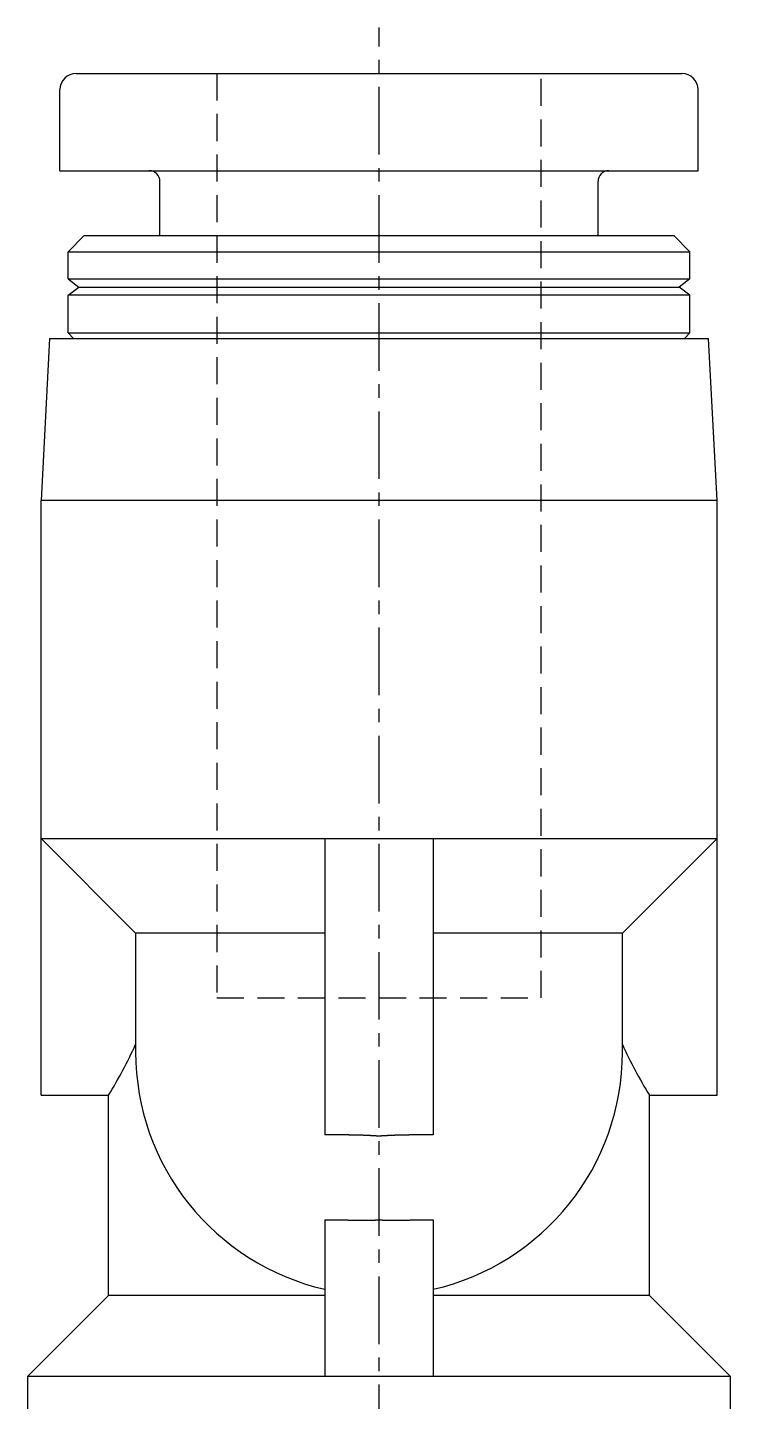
# Model space of a CAD drawing. Extents: x -4 to 101, y -20 to 69.
# Drawn here: x 87.17 to 100.17, y 19.02 to 44.43 of the extents above; entities that cross this region are included whole.
import ezdxf

# ---------------------------------------------------------------- set-up
doc = ezdxf.new("R2010")
doc.units = 0
doc.linetypes.add('CENTER', pattern=[2, 1.25, -0.25, 0.25, -0.25])
doc.linetypes.add('DASHED', pattern=[0.75, 0.5, -0.25])
doc.layers.get('0').update_dxf_attribs({"linetype": 'CONTINUOUS'})
doc.layers.add('CENTER', color=1, linetype='CENTER')

msp = doc.modelspace()

# ---------------------------------------------------------------- linework, layer by layer
at = {"color": 7, "linetype": 'CONTINUOUS'}
for p, q in [((88.069, 43.581), (99.269, 43.581)), ((87.769, 41.781), (87.769, 43.281)), ((99.569, 41.781), (99.569, 43.281)), ((87.769, 41.781), (99.569, 41.781)), ((89.619, 40.581), (89.619, 41.581)), ((97.719, 40.581), (97.719, 41.581)), ((87.919, 40.281), (88.219, 40.581)), ((88.219, 40.581), (99.119, 40.581)), ((99.419, 40.281), (99.119, 40.581)), ((87.919, 40.281), (99.419, 40.281)), ((87.919, 39.781), (87.919, 40.281)), ((99.419, 39.781), (99.419, 40.281)), ((87.919, 39.781), (99.419, 39.781)), ((87.919, 39.781), (88.119, 39.631)), ((99.419, 39.781), (99.219, 39.631)), ((87.919, 39.481), (88.119, 39.631)), ((99.419, 39.481), (87.919, 39.481)), ((87.919, 38.781), (87.919, 39.481)), ((88.119, 39.631), (99.219, 39.631)), ((99.419, 39.481), (99.219, 39.631)), ((99.419, 38.781), (99.419, 39.481)), ((87.576, 38.681), (87.419, 35.681)), ((87.576, 38.681), (99.762, 38.681)), ((87.919, 38.781), (99.419, 38.781)), ((88.019, 38.681), (87.919, 38.781)), ((99.319, 38.681), (99.419, 38.781)), ((99.919, 35.681), (99.762, 38.681)), ((87.419, 24.681), (87.419, 35.681)), ((99.919, 35.681), (87.419, 35.681)), ((99.919, 24.681), (99.919, 35.681)), ((87.419, 29.431), (89.169, 27.681)), ((87.419, 29.431), (99.919, 29.431)), ((92.669, 29.431), (92.669, 23.952)), ((94.669, 29.431), (94.669, 23.952)), ((98.169, 27.681), (99.919, 29.431)), ((89.169, 27.681), (89.169, 25.481)), ((92.669, 27.681), (89.169, 27.681)), ((98.169, 27.681), (94.669, 27.681)), ((98.169, 25.481), (98.169, 27.681)), ((87.419, 24.681), (88.669, 24.681)), ((88.669, 20.981), (88.669, 24.681)), ((98.669, 24.681), (99.919, 24.681)), ((98.669, 20.981), (98.669, 24.681)), ((92.669, 22.378), (92.669, 19.481)), ((94.669, 22.378), (94.669, 19.481)), ((88.669, 20.981), (87.169, 19.481)), ((92.669, 20.981), (88.669, 20.981)), ((98.669, 20.981), (94.669, 20.981)), ((100.169, 19.481), (98.669, 20.981)), ((100.169, 19.481), (87.169, 19.481)), ((87.169, 19.481), (87.169, 17.081)), ((100.169, 17.081), (100.169, 19.481))]:
    msp.add_line(p, q, dxfattribs=at)
at = {"color": 3, "linetype": 'DASHED'}
for p, q in [((90.669, 43.581), (90.669, 26.481)), ((96.669, 26.481), (96.669, 43.581)), ((90.669, 26.481), (96.669, 26.481))]:
    msp.add_line(p, q, dxfattribs=at)
at = {"color": 7}
for points in [[(93.669, 23.926, 0), (93.666, 23.926, 0), (93.664, 23.926, 0), (93.661, 23.926, 0), (93.658, 23.927, 0), (93.656, 23.927, 0), (93.653, 23.927, 0), (93.65, 23.927, 0), (93.648, 23.927, 0), (93.645, 23.927, 0), (93.643, 23.927, 0), (93.64, 23.927, 0), (93.638, 23.928, 0), (93.635, 23.928, 0), (93.632, 23.928, 0), (93.63, 23.928, 0), (93.627, 23.928, 0), (93.624, 23.928, 0), (93.622, 23.928, 0), (93.619, 23.929, 0), (93.617, 23.929, 0), (93.614, 23.929, 0), (93.611, 23.929, 0), (93.609, 23.929, 0), (93.606, 23.929, 0), (93.604, 23.93, 0), (93.601, 23.93, 0), (93.598, 23.93, 0), (93.596, 23.93, 0), (93.593, 23.93, 0), (93.591, 23.93, 0), (93.588, 23.93, 0), (93.585, 23.93, 0), (93.583, 23.931, 0), (93.58, 23.931, 0), (93.578, 23.931, 0), (93.575, 23.931, 0), (93.572, 23.931, 0), (93.57, 23.931, 0), (93.567, 23.932, 0), (93.564, 23.932, 0), (93.562, 23.932, 0), (93.559, 23.932, 0), (93.557, 23.932, 0), (93.554, 23.932, 0), (93.551, 23.932, 0), (93.549, 23.933, 0), (93.546, 23.933, 0), (93.544, 23.933, 0), (93.541, 23.933, 0), (93.538, 23.933, 0), (93.536, 23.933, 0), (93.533, 23.933, 0), (93.531, 23.934, 0), (93.528, 23.934, 0), (93.525, 23.934, 0), (93.523, 23.934, 0), (93.52, 23.934, 0), (93.517, 23.934, 0), (93.515, 23.934, 0), (93.512, 23.935, 0), (93.51, 23.935, 0), (93.507, 23.935, 0), (93.504, 23.935, 0), (93.502, 23.935, 0), (93.499, 23.935, 0), (93.497, 23.935, 0), (93.494, 23.936, 0), (93.491, 23.936, 0), (93.489, 23.936, 0), (93.486, 23.936, 0), (93.484, 23.936, 0), (93.481, 23.936, 0), (93.478, 23.936, 0), (93.476, 23.936, 0), (93.473, 23.937, 0), (93.471, 23.937, 0), (93.468, 23.937, 0), (93.465, 23.937, 0), (93.463, 23.937, 0), (93.46, 23.937, 0), (93.457, 23.937, 0), (93.455, 23.938, 0), (93.452, 23.938, 0), (93.45, 23.938, 0), (93.447, 23.938, 0), (93.444, 23.938, 0), (93.442, 23.938, 0), (93.439, 23.938, 0), (93.437, 23.938, 0), (93.434, 23.938, 0), (93.431, 23.939, 0), (93.429, 23.939, 0), (93.426, 23.939, 0), (93.424, 23.939, 0), (93.421, 23.939, 0), (93.418, 23.939, 0), (93.416, 23.939, 0), (93.413, 23.939, 0), (93.41, 23.939, 0), (93.408, 23.939, 0), (93.405, 23.939, 0), (93.403, 23.94, 0), (93.4, 23.94, 0), (93.397, 23.94, 0), (93.395, 23.94, 0), (93.392, 23.94, 0), (93.39, 23.94, 0), (93.387, 23.94, 0), (93.384, 23.94, 0), (93.382, 23.94, 0), (93.379, 23.94, 0), (93.377, 23.941, 0), (93.374, 23.941, 0), (93.371, 23.941, 0), (93.369, 23.941, 0), (93.366, 23.941, 0), (93.364, 23.941, 0), (93.361, 23.941, 0), (93.358, 23.941, 0), (93.356, 23.941, 0), (93.353, 23.941, 0), (93.35, 23.941, 0), (93.348, 23.941, 0), (93.345, 23.942, 0), (93.343, 23.942, 0), (93.34, 23.942, 0), (93.337, 23.942, 0), (93.335, 23.942, 0), (93.332, 23.942, 0), (93.33, 23.942, 0), (93.327, 23.942, 0), (93.324, 23.942, 0), (93.322, 23.942, 0), (93.319, 23.942, 0), (93.317, 23.942, 0), (93.314, 23.942, 0), (93.311, 23.942, 0), (93.309, 23.943, 0), (93.306, 23.943, 0), (93.303, 23.943, 0), (93.301, 23.943, 0), (93.298, 23.943, 0), (93.296, 23.943, 0), (93.293, 23.943, 0), (93.29, 23.943, 0), (93.288, 23.943, 0), (93.285, 23.943, 0), (93.283, 23.943, 0), (93.28, 23.943, 0), (93.277, 23.944, 0), (93.275, 23.944, 0), (93.272, 23.944, 0), (93.269, 23.944, 0), (93.267, 23.944, 0), (93.264, 23.944, 0), (93.262, 23.944, 0), (93.259, 23.944, 0), (93.256, 23.944, 0), (93.254, 23.944, 0), (93.251, 23.944, 0), (93.249, 23.944, 0), (93.246, 23.944, 0), (93.243, 23.944, 0), (93.241, 23.944, 0), (93.238, 23.944, 0), (93.236, 23.945, 0), (93.233, 23.945, 0), (93.23, 23.945, 0), (93.228, 23.945, 0), (93.225, 23.945, 0), (93.222, 23.945, 0), (93.22, 23.945, 0), (93.217, 23.945, 0), (93.215, 23.945, 0), (93.212, 23.945, 0), (93.209, 23.945, 0), (93.207, 23.945, 0), (93.204, 23.945, 0), (93.202, 23.945, 0), (93.199, 23.945, 0), (93.196, 23.945, 0), (93.194, 23.945, 0), (93.191, 23.945, 0), (93.189, 23.945, 0), (93.186, 23.945, 0), (93.183, 23.945, 0), (93.181, 23.945, 0), (93.178, 23.946, 0), (93.175, 23.946, 0), (93.173, 23.946, 0), (93.17, 23.946, 0), (93.168, 23.946, 0), (93.165, 23.946, 0), (93.162, 23.946, 0), (93.16, 23.946, 0), (93.157, 23.946, 0), (93.155, 23.946, 0), (93.152, 23.946, 0), (93.149, 23.946, 0), (93.147, 23.946, 0), (93.144, 23.946, 0), (93.141, 23.946, 0), (93.139, 23.946, 0), (93.136, 23.946, 0), (93.134, 23.946, 0), (93.131, 23.946, 0), (93.129, 23.946, 0), (93.126, 23.946, 0), (93.123, 23.946, 0), (93.121, 23.946, 0), (93.118, 23.946, 0), (93.115, 23.946, 0), (93.113, 23.946, 0), (93.11, 23.947, 0), (93.108, 23.947, 0), (93.105, 23.947, 0), (93.102, 23.947, 0), (93.1, 23.947, 0), (93.097, 23.947, 0), (93.094, 23.947, 0), (93.092, 23.947, 0), (93.089, 23.947, 0), (93.087, 23.947, 0), (93.084, 23.947, 0), (93.081, 23.947, 0), (93.079, 23.947, 0), (93.076, 23.947, 0), (93.074, 23.947, 0), (93.071, 23.947, 0), (93.068, 23.947, 0), (93.066, 23.947, 0), (93.063, 23.947, 0), (93.061, 23.947, 0), (93.058, 23.947, 0), (93.055, 23.947, 0), (93.053, 23.947, 0), (93.05, 23.947, 0), (93.047, 23.947, 0), (93.045, 23.947, 0), (93.042, 23.947, 0), (93.04, 23.947, 0), (93.037, 23.947, 0), (93.034, 23.947, 0), (93.032, 23.947, 0), (93.029, 23.947, 0), (93.027, 23.947, 0), (93.024, 23.947, 0), (93.021, 23.947, 0), (93.019, 23.947, 0), (93.016, 23.947, 0), (93.013, 23.947, 0), (93.011, 23.947, 0), (93.008, 23.947, 0), (93.006, 23.947, 0), (93.003, 23.947, 0), (93.001, 23.947, 0), (92.998, 23.947, 0), (92.995, 23.947, 0), (92.993, 23.947, 0), (92.99, 23.947, 0), (92.987, 23.947, 0), (92.985, 23.947, 0), (92.982, 23.947, 0), (92.98, 23.947, 0), (92.977, 23.947, 0), (92.974, 23.947, 0), (92.972, 23.947, 0), (92.969, 23.947, 0), (92.966, 23.947, 0), (92.964, 23.947, 0), (92.961, 23.947, 0), (92.959, 23.947, 0), (92.956, 23.947, 0), (92.953, 23.947, 0), (92.951, 23.947, 0), (92.948, 23.947, 0), (92.946, 23.947, 0), (92.943, 23.947, 0), (92.94, 23.947, 0), (92.938, 23.947, 0), (92.935, 23.947, 0), (92.933, 23.947, 0), (92.93, 23.947, 0), (92.927, 23.947, 0), (92.925, 23.947, 0), (92.922, 23.947, 0), (92.919, 23.947, 0), (92.917, 23.947, 0), (92.914, 23.947, 0), (92.912, 23.947, 0), (92.909, 23.947, 0), (92.906, 23.947, 0), (92.904, 23.947, 0), (92.901, 23.947, 0), (92.899, 23.947, 0), (92.896, 23.947, 0), (92.893, 23.948, 0), (92.891, 23.948, 0), (92.888, 23.948, 0), (92.885, 23.948, 0), (92.883, 23.948, 0), (92.88, 23.948, 0), (92.878, 23.948, 0), (92.875, 23.948, 0), (92.873, 23.948, 0), (92.87, 23.948, 0), (92.867, 23.948, 0), (92.865, 23.948, 0), (92.862, 23.948, 0), (92.859, 23.948, 0), (92.857, 23.948, 0), (92.854, 23.948, 0), (92.852, 23.948, 0), (92.849, 23.948, 0), (92.846, 23.948, 0), (92.844, 23.948, 0), (92.841, 23.948, 0), (92.838, 23.948, 0), (92.836, 23.948, 0), (92.833, 23.948, 0), (92.831, 23.948, 0), (92.828, 23.948, 0), (92.825, 23.948, 0), (92.823, 23.948, 0), (92.82, 23.948, 0), (92.818, 23.948, 0), (92.815, 23.948, 0), (92.812, 23.948, 0), (92.81, 23.948, 0), (92.807, 23.948, 0), (92.805, 23.948, 0), (92.802, 23.948, 0), (92.799, 23.948, 0), (92.797, 23.948, 0), (92.794, 23.948, 0), (92.791, 23.948, 0), (92.789, 23.948, 0), (92.786, 23.948, 0), (92.784, 23.948, 0), (92.781, 23.948, 0), (92.778, 23.948, 0), (92.776, 23.948, 0), (92.773, 23.948, 0), (92.771, 23.948, 0), (92.768, 23.948, 0), (92.765, 23.948, 0), (92.763, 23.948, 0), (92.76, 23.948, 0), (92.757, 23.949, 0), (92.755, 23.949, 0), (92.752, 23.949, 0), (92.75, 23.949, 0), (92.747, 23.949, 0), (92.745, 23.949, 0), (92.742, 23.949, 0), (92.739, 23.949, 0), (92.737, 23.949, 0), (92.734, 23.949, 0), (92.731, 23.949, 0), (92.729, 23.949, 0), (92.726, 23.949, 0), (92.724, 23.95, 0), (92.721, 23.95, 0), (92.718, 23.95, 0), (92.716, 23.95, 0), (92.713, 23.95, 0), (92.71, 23.95, 0), (92.708, 23.95, 0), (92.705, 23.95, 0), (92.703, 23.95, 0), (92.7, 23.95, 0), (92.698, 23.951, 0), (92.695, 23.951, 0), (92.692, 23.951, 0), (92.69, 23.951, 0), (92.687, 23.951, 0), (92.684, 23.951, 0), (92.682, 23.951, 0), (92.679, 23.951, 0), (92.677, 23.951, 0), (92.674, 23.951, 0), (92.671, 23.952, 0), (92.669, 23.952, 0)], [(94.669, 23.952, 0), (94.666, 23.952, 0), (94.664, 23.951, 0), (94.661, 23.951, 0), (94.658, 23.951, 0), (94.656, 23.951, 0), (94.653, 23.951, 0), (94.65, 23.951, 0), (94.648, 23.951, 0), (94.645, 23.951, 0), (94.643, 23.951, 0), (94.64, 23.951, 0), (94.638, 23.95, 0), (94.635, 23.95, 0), (94.632, 23.95, 0), (94.63, 23.95, 0), (94.627, 23.95, 0), (94.624, 23.95, 0), (94.622, 23.95, 0), (94.619, 23.95, 0), (94.617, 23.95, 0), (94.614, 23.95, 0), (94.611, 23.949, 0), (94.609, 23.949, 0), (94.606, 23.949, 0), (94.603, 23.949, 0), (94.601, 23.949, 0), (94.598, 23.949, 0), (94.596, 23.949, 0), (94.593, 23.949, 0), (94.591, 23.949, 0), (94.588, 23.949, 0), (94.585, 23.949, 0), (94.583, 23.949, 0), (94.58, 23.949, 0), (94.577, 23.948, 0), (94.575, 23.948, 0), (94.572, 23.948, 0), (94.57, 23.948, 0), (94.567, 23.948, 0), (94.564, 23.948, 0), (94.562, 23.948, 0), (94.559, 23.948, 0), (94.556, 23.948, 0), (94.554, 23.948, 0), (94.551, 23.948, 0), (94.549, 23.948, 0), (94.546, 23.948, 0), (94.543, 23.948, 0), (94.541, 23.948, 0), (94.538, 23.948, 0), (94.536, 23.948, 0), (94.533, 23.948, 0), (94.53, 23.948, 0), (94.528, 23.948, 0), (94.525, 23.948, 0), (94.522, 23.948, 0), (94.52, 23.948, 0), (94.517, 23.948, 0), (94.515, 23.948, 0), (94.512, 23.948, 0), (94.51, 23.948, 0), (94.507, 23.948, 0), (94.504, 23.948, 0), (94.502, 23.948, 0), (94.499, 23.948, 0), (94.496, 23.948, 0), (94.494, 23.948, 0), (94.491, 23.948, 0), (94.489, 23.948, 0), (94.486, 23.948, 0), (94.483, 23.948, 0), (94.481, 23.948, 0), (94.478, 23.948, 0), (94.475, 23.948, 0), (94.473, 23.948, 0), (94.47, 23.948, 0), (94.468, 23.948, 0), (94.465, 23.948, 0), (94.463, 23.948, 0), (94.46, 23.948, 0), (94.457, 23.948, 0), (94.455, 23.948, 0), (94.452, 23.948, 0), (94.449, 23.948, 0), (94.447, 23.948, 0), (94.444, 23.948, 0), (94.442, 23.947, 0), (94.439, 23.947, 0), (94.436, 23.947, 0), (94.434, 23.947, 0), (94.431, 23.947, 0), (94.428, 23.947, 0), (94.426, 23.947, 0), (94.423, 23.947, 0), (94.421, 23.947, 0), (94.418, 23.947, 0), (94.415, 23.947, 0), (94.413, 23.947, 0), (94.41, 23.947, 0), (94.408, 23.947, 0), (94.405, 23.947, 0), (94.402, 23.947, 0), (94.4, 23.947, 0), (94.397, 23.947, 0), (94.394, 23.947, 0), (94.392, 23.947, 0), (94.389, 23.947, 0), (94.387, 23.947, 0), (94.384, 23.947, 0), (94.382, 23.947, 0), (94.379, 23.947, 0), (94.376, 23.947, 0), (94.374, 23.947, 0), (94.371, 23.947, 0), (94.368, 23.947, 0), (94.366, 23.947, 0), (94.363, 23.947, 0), (94.361, 23.947, 0), (94.358, 23.947, 0), (94.355, 23.947, 0), (94.353, 23.947, 0), (94.35, 23.947, 0), (94.347, 23.947, 0), (94.345, 23.947, 0), (94.342, 23.947, 0), (94.34, 23.947, 0), (94.337, 23.947, 0), (94.335, 23.947, 0), (94.332, 23.947, 0), (94.329, 23.947, 0), (94.327, 23.947, 0), (94.324, 23.947, 0), (94.321, 23.947, 0), (94.319, 23.947, 0), (94.316, 23.947, 0), (94.314, 23.947, 0), (94.311, 23.947, 0), (94.308, 23.947, 0), (94.306, 23.947, 0), (94.303, 23.947, 0), (94.3, 23.947, 0), (94.298, 23.947, 0), (94.295, 23.947, 0), (94.293, 23.947, 0), (94.29, 23.947, 0), (94.287, 23.947, 0), (94.285, 23.947, 0), (94.282, 23.947, 0), (94.28, 23.947, 0), (94.277, 23.947, 0), (94.274, 23.947, 0), (94.272, 23.947, 0), (94.269, 23.947, 0), (94.266, 23.947, 0), (94.264, 23.947, 0), (94.261, 23.947, 0), (94.259, 23.947, 0), (94.256, 23.947, 0), (94.254, 23.947, 0), (94.251, 23.947, 0), (94.248, 23.947, 0), (94.246, 23.947, 0), (94.243, 23.947, 0), (94.24, 23.947, 0), (94.238, 23.947, 0), (94.235, 23.947, 0), (94.233, 23.947, 0), (94.23, 23.947, 0), (94.227, 23.947, 0), (94.225, 23.946, 0), (94.222, 23.946, 0), (94.219, 23.946, 0), (94.217, 23.946, 0), (94.214, 23.946, 0), (94.212, 23.946, 0), (94.209, 23.946, 0), (94.207, 23.946, 0), (94.204, 23.946, 0), (94.201, 23.946, 0), (94.199, 23.946, 0), (94.196, 23.946, 0), (94.193, 23.946, 0), (94.191, 23.946, 0), (94.188, 23.946, 0), (94.186, 23.946, 0), (94.183, 23.946, 0), (94.18, 23.946, 0), (94.178, 23.946, 0), (94.175, 23.946, 0), (94.172, 23.946, 0), (94.17, 23.946, 0), (94.167, 23.946, 0), (94.165, 23.946, 0), (94.162, 23.946, 0), (94.159, 23.946, 0), (94.157, 23.945, 0), (94.154, 23.945, 0), (94.152, 23.945, 0), (94.149, 23.945, 0), (94.146, 23.945, 0), (94.144, 23.945, 0), (94.141, 23.945, 0), (94.139, 23.945, 0), (94.136, 23.945, 0), (94.133, 23.945, 0), (94.131, 23.945, 0), (94.128, 23.945, 0), (94.126, 23.945, 0), (94.123, 23.945, 0), (94.12, 23.945, 0), (94.118, 23.945, 0), (94.115, 23.945, 0), (94.112, 23.945, 0), (94.11, 23.945, 0), (94.107, 23.945, 0), (94.105, 23.945, 0), (94.102, 23.945, 0), (94.099, 23.944, 0), (94.097, 23.944, 0), (94.094, 23.944, 0), (94.091, 23.944, 0), (94.089, 23.944, 0), (94.086, 23.944, 0), (94.084, 23.944, 0), (94.081, 23.944, 0), (94.079, 23.944, 0), (94.076, 23.944, 0), (94.073, 23.944, 0), (94.071, 23.944, 0), (94.068, 23.944, 0), (94.065, 23.944, 0), (94.063, 23.944, 0), (94.06, 23.944, 0), (94.058, 23.943, 0), (94.055, 23.943, 0), (94.052, 23.943, 0), (94.05, 23.943, 0), (94.047, 23.943, 0), (94.044, 23.943, 0), (94.042, 23.943, 0), (94.039, 23.943, 0), (94.037, 23.943, 0), (94.034, 23.943, 0), (94.031, 23.943, 0), (94.029, 23.943, 0), (94.026, 23.942, 0), (94.024, 23.942, 0), (94.021, 23.942, 0), (94.018, 23.942, 0), (94.016, 23.942, 0), (94.013, 23.942, 0), (94.011, 23.942, 0), (94.008, 23.942, 0), (94.005, 23.942, 0), (94.003, 23.942, 0), (94, 23.942, 0), (93.998, 23.942, 0), (93.995, 23.942, 0), (93.992, 23.942, 0), (93.99, 23.941, 0), (93.987, 23.941, 0), (93.984, 23.941, 0), (93.982, 23.941, 0), (93.979, 23.941, 0), (93.977, 23.941, 0), (93.974, 23.941, 0), (93.971, 23.941, 0), (93.969, 23.941, 0), (93.966, 23.941, 0), (93.964, 23.941, 0), (93.961, 23.941, 0), (93.958, 23.94, 0), (93.956, 23.94, 0), (93.953, 23.94, 0), (93.951, 23.94, 0), (93.948, 23.94, 0), (93.945, 23.94, 0), (93.943, 23.94, 0), (93.94, 23.94, 0), (93.938, 23.94, 0), (93.935, 23.94, 0), (93.932, 23.939, 0), (93.93, 23.939, 0), (93.927, 23.939, 0), (93.924, 23.939, 0), (93.922, 23.939, 0), (93.919, 23.939, 0), (93.917, 23.939, 0), (93.914, 23.939, 0), (93.911, 23.939, 0), (93.909, 23.939, 0), (93.906, 23.939, 0), (93.903, 23.938, 0), (93.901, 23.938, 0), (93.898, 23.938, 0), (93.896, 23.938, 0), (93.893, 23.938, 0), (93.891, 23.938, 0), (93.888, 23.938, 0), (93.885, 23.938, 0), (93.883, 23.938, 0), (93.88, 23.937, 0), (93.877, 23.937, 0), (93.875, 23.937, 0), (93.872, 23.937, 0), (93.87, 23.937, 0), (93.867, 23.937, 0), (93.864, 23.937, 0), (93.862, 23.936, 0), (93.859, 23.936, 0), (93.857, 23.936, 0), (93.854, 23.936, 0), (93.851, 23.936, 0), (93.849, 23.936, 0), (93.846, 23.936, 0), (93.844, 23.936, 0), (93.841, 23.935, 0), (93.838, 23.935, 0), (93.836, 23.935, 0), (93.833, 23.935, 0), (93.831, 23.935, 0), (93.828, 23.935, 0), (93.825, 23.935, 0), (93.823, 23.934, 0), (93.82, 23.934, 0), (93.817, 23.934, 0), (93.815, 23.934, 0), (93.812, 23.934, 0), (93.81, 23.934, 0), (93.807, 23.934, 0), (93.804, 23.933, 0), (93.802, 23.933, 0), (93.799, 23.933, 0), (93.797, 23.933, 0), (93.794, 23.933, 0), (93.791, 23.933, 0), (93.789, 23.933, 0), (93.786, 23.932, 0), (93.784, 23.932, 0), (93.781, 23.932, 0), (93.778, 23.932, 0), (93.776, 23.932, 0), (93.773, 23.932, 0), (93.77, 23.932, 0), (93.768, 23.931, 0), (93.765, 23.931, 0), (93.763, 23.931, 0), (93.76, 23.931, 0), (93.757, 23.931, 0), (93.755, 23.931, 0), (93.752, 23.93, 0), (93.75, 23.93, 0), (93.747, 23.93, 0), (93.744, 23.93, 0), (93.742, 23.93, 0), (93.739, 23.93, 0), (93.737, 23.93, 0), (93.734, 23.93, 0), (93.731, 23.929, 0), (93.729, 23.929, 0), (93.726, 23.929, 0), (93.724, 23.929, 0), (93.721, 23.929, 0), (93.718, 23.929, 0), (93.716, 23.928, 0), (93.713, 23.928, 0), (93.71, 23.928, 0), (93.708, 23.928, 0), (93.705, 23.928, 0), (93.703, 23.928, 0), (93.7, 23.928, 0), (93.698, 23.927, 0), (93.695, 23.927, 0), (93.692, 23.927, 0), (93.69, 23.927, 0), (93.687, 23.927, 0), (93.684, 23.927, 0), (93.682, 23.927, 0), (93.679, 23.927, 0), (93.677, 23.926, 0), (93.674, 23.926, 0), (93.671, 23.926, 0), (93.669, 23.926, 0)], [(92.669, 22.378, 0), (92.671, 22.378, 0), (92.674, 22.378, 0), (92.676, 22.378, 0), (92.678, 22.378, 0), (92.681, 22.378, 0), (92.683, 22.378, 0), (92.686, 22.378, 0), (92.688, 22.378, 0), (92.691, 22.378, 0), (92.693, 22.378, 0), (92.695, 22.378, 0), (92.698, 22.378, 0), (92.7, 22.378, 0), (92.703, 22.378, 0), (92.705, 22.378, 0), (92.707, 22.378, 0), (92.71, 22.378, 0), (92.712, 22.378, 0), (92.715, 22.378, 0), (92.717, 22.378, 0), (92.719, 22.378, 0), (92.722, 22.378, 0), (92.724, 22.378, 0), (92.727, 22.378, 0), (92.729, 22.378, 0), (92.731, 22.378, 0), (92.734, 22.378, 0), (92.736, 22.378, 0), (92.739, 22.378, 0), (92.741, 22.378, 0), (92.743, 22.377, 0), (92.746, 22.377, 0), (92.748, 22.377, 0), (92.751, 22.377, 0), (92.753, 22.377, 0), (92.755, 22.377, 0), (92.758, 22.377, 0), (92.76, 22.377, 0), (92.763, 22.377, 0), (92.765, 22.377, 0), (92.768, 22.377, 0), (92.77, 22.377, 0), (92.772, 22.377, 0), (92.775, 22.377, 0), (92.777, 22.377, 0), (92.78, 22.377, 0), (92.782, 22.377, 0), (92.784, 22.377, 0), (92.787, 22.377, 0), (92.789, 22.377, 0), (92.792, 22.377, 0), (92.794, 22.377, 0), (92.796, 22.377, 0), (92.799, 22.377, 0), (92.801, 22.377, 0), (92.804, 22.377, 0), (92.806, 22.377, 0), (92.809, 22.377, 0), (92.811, 22.377, 0), (92.813, 22.377, 0), (92.816, 22.377, 0), (92.818, 22.377, 0), (92.821, 22.377, 0), (92.823, 22.377, 0), (92.825, 22.377, 0), (92.828, 22.377, 0), (92.83, 22.377, 0), (92.833, 22.377, 0), (92.835, 22.377, 0), (92.838, 22.377, 0), (92.84, 22.377, 0), (92.842, 22.377, 0), (92.845, 22.377, 0), (92.847, 22.377, 0), (92.85, 22.377, 0), (92.852, 22.377, 0), (92.854, 22.377, 0), (92.857, 22.377, 0), (92.859, 22.377, 0), (92.862, 22.377, 0), (92.864, 22.377, 0), (92.866, 22.377, 0), (92.869, 22.377, 0), (92.871, 22.377, 0), (92.874, 22.377, 0), (92.876, 22.377, 0), (92.878, 22.377, 0), (92.881, 22.377, 0), (92.883, 22.377, 0), (92.886, 22.377, 0), (92.888, 22.377, 0), (92.891, 22.377, 0), (92.893, 22.377, 0), (92.895, 22.377, 0), (92.898, 22.377, 0), (92.9, 22.377, 0), (92.903, 22.377, 0), (92.905, 22.377, 0), (92.907, 22.377, 0), (92.91, 22.377, 0), (92.912, 22.377, 0), (92.915, 22.377, 0), (92.917, 22.376, 0), (92.919, 22.376, 0), (92.922, 22.376, 0), (92.924, 22.376, 0), (92.927, 22.376, 0), (92.929, 22.376, 0), (92.931, 22.376, 0), (92.934, 22.376, 0), (92.936, 22.376, 0), (92.939, 22.376, 0), (92.941, 22.376, 0), (92.944, 22.376, 0), (92.946, 22.376, 0), (92.948, 22.376, 0), (92.951, 22.376, 0), (92.953, 22.376, 0), (92.956, 22.376, 0), (92.958, 22.376, 0), (92.96, 22.376, 0), (92.963, 22.376, 0), (92.965, 22.376, 0), (92.968, 22.376, 0), (92.97, 22.376, 0), (92.972, 22.376, 0), (92.975, 22.376, 0), (92.977, 22.376, 0), (92.98, 22.376, 0), (92.982, 22.376, 0), (92.984, 22.376, 0), (92.987, 22.376, 0), (92.989, 22.376, 0), (92.992, 22.376, 0), (92.994, 22.376, 0), (92.996, 22.376, 0), (92.999, 22.376, 0), (93.001, 22.376, 0), (93.004, 22.376, 0), (93.006, 22.375, 0), (93.009, 22.375, 0), (93.011, 22.375, 0), (93.013, 22.375, 0), (93.016, 22.375, 0), (93.018, 22.375, 0), (93.021, 22.375, 0), (93.023, 22.375, 0), (93.025, 22.375, 0), (93.028, 22.375, 0), (93.03, 22.375, 0), (93.033, 22.375, 0), (93.035, 22.375, 0), (93.037, 22.375, 0), (93.04, 22.375, 0), (93.042, 22.375, 0), (93.045, 22.375, 0), (93.047, 22.375, 0), (93.049, 22.375, 0), (93.052, 22.375, 0), (93.054, 22.375, 0), (93.057, 22.375, 0), (93.059, 22.375, 0), (93.062, 22.375, 0), (93.064, 22.375, 0), (93.066, 22.375, 0), (93.069, 22.375, 0), (93.071, 22.375, 0), (93.074, 22.375, 0), (93.076, 22.375, 0), (93.079, 22.375, 0), (93.081, 22.375, 0), (93.083, 22.375, 0), (93.086, 22.375, 0), (93.088, 22.375, 0), (93.091, 22.375, 0), (93.093, 22.375, 0), (93.095, 22.374, 0), (93.098, 22.374, 0), (93.1, 22.374, 0), (93.103, 22.374, 0), (93.105, 22.374, 0), (93.107, 22.374, 0), (93.11, 22.374, 0), (93.112, 22.374, 0), (93.115, 22.374, 0), (93.117, 22.374, 0), (93.119, 22.374, 0), (93.122, 22.374, 0), (93.124, 22.374, 0), (93.127, 22.374, 0), (93.129, 22.374, 0), (93.132, 22.374, 0), (93.134, 22.374, 0), (93.136, 22.374, 0), (93.139, 22.374, 0), (93.141, 22.374, 0), (93.144, 22.374, 0), (93.146, 22.374, 0), (93.148, 22.374, 0), (93.151, 22.374, 0), (93.153, 22.374, 0), (93.156, 22.374, 0), (93.158, 22.374, 0), (93.16, 22.373, 0), (93.163, 22.373, 0), (93.165, 22.373, 0), (93.168, 22.373, 0), (93.17, 22.373, 0), (93.172, 22.373, 0), (93.175, 22.373, 0), (93.177, 22.373, 0), (93.18, 22.373, 0), (93.182, 22.373, 0), (93.184, 22.373, 0), (93.187, 22.373, 0), (93.189, 22.373, 0), (93.192, 22.373, 0), (93.194, 22.373, 0), (93.197, 22.373, 0), (93.199, 22.373, 0), (93.201, 22.373, 0), (93.204, 22.373, 0), (93.206, 22.373, 0), (93.209, 22.373, 0), (93.211, 22.373, 0), (93.213, 22.373, 0), (93.216, 22.373, 0), (93.218, 22.373, 0), (93.221, 22.373, 0), (93.223, 22.373, 0), (93.225, 22.373, 0), (93.228, 22.373, 0), (93.23, 22.372, 0), (93.233, 22.372, 0), (93.235, 22.372, 0), (93.237, 22.372, 0), (93.24, 22.372, 0), (93.242, 22.372, 0), (93.245, 22.372, 0), (93.247, 22.372, 0), (93.25, 22.372, 0), (93.252, 22.372, 0), (93.254, 22.372, 0), (93.257, 22.372, 0), (93.259, 22.372, 0), (93.262, 22.372, 0), (93.264, 22.372, 0), (93.266, 22.372, 0), (93.269, 22.372, 0), (93.271, 22.372, 0), (93.274, 22.372, 0), (93.276, 22.372, 0), (93.278, 22.372, 0), (93.281, 22.372, 0), (93.283, 22.372, 0), (93.286, 22.372, 0), (93.288, 22.372, 0), (93.29, 22.372, 0), (93.293, 22.372, 0), (93.295, 22.372, 0), (93.298, 22.372, 0), (93.3, 22.372, 0), (93.303, 22.372, 0), (93.305, 22.372, 0), (93.307, 22.372, 0), (93.31, 22.372, 0), (93.312, 22.372, 0), (93.315, 22.372, 0), (93.317, 22.372, 0), (93.319, 22.371, 0), (93.322, 22.371, 0), (93.324, 22.371, 0), (93.327, 22.371, 0), (93.329, 22.371, 0), (93.332, 22.371, 0), (93.334, 22.371, 0), (93.336, 22.371, 0), (93.339, 22.371, 0), (93.341, 22.371, 0), (93.344, 22.371, 0), (93.346, 22.371, 0), (93.348, 22.371, 0), (93.351, 22.371, 0), (93.353, 22.371, 0), (93.356, 22.371, 0), (93.358, 22.371, 0), (93.36, 22.371, 0), (93.363, 22.371, 0), (93.365, 22.371, 0), (93.368, 22.371, 0), (93.37, 22.371, 0), (93.373, 22.371, 0), (93.375, 22.371, 0), (93.377, 22.371, 0), (93.38, 22.371, 0), (93.382, 22.371, 0), (93.385, 22.371, 0), (93.387, 22.371, 0), (93.389, 22.371, 0), (93.392, 22.371, 0), (93.394, 22.371, 0), (93.397, 22.371, 0), (93.399, 22.371, 0), (93.401, 22.371, 0), (93.404, 22.371, 0), (93.406, 22.371, 0), (93.409, 22.371, 0), (93.411, 22.371, 0), (93.413, 22.371, 0), (93.416, 22.371, 0), (93.418, 22.371, 0), (93.421, 22.371, 0), (93.423, 22.371, 0), (93.425, 22.371, 0), (93.428, 22.371, 0), (93.43, 22.371, 0), (93.433, 22.371, 0), (93.435, 22.371, 0), (93.438, 22.371, 0), (93.44, 22.371, 0), (93.442, 22.371, 0), (93.445, 22.371, 0), (93.447, 22.371, 0), (93.45, 22.371, 0), (93.452, 22.371, 0), (93.454, 22.371, 0), (93.457, 22.371, 0), (93.459, 22.371, 0), (93.462, 22.371, 0), (93.464, 22.371, 0), (93.466, 22.371, 0), (93.469, 22.371, 0), (93.471, 22.371, 0), (93.474, 22.371, 0), (93.476, 22.371, 0), (93.478, 22.371, 0), (93.481, 22.371, 0), (93.483, 22.371, 0), (93.486, 22.371, 0), (93.488, 22.371, 0), (93.491, 22.371, 0), (93.493, 22.371, 0), (93.495, 22.371, 0), (93.498, 22.371, 0), (93.5, 22.371, 0), (93.503, 22.371, 0), (93.505, 22.371, 0), (93.507, 22.371, 0), (93.51, 22.371, 0), (93.512, 22.372, 0), (93.515, 22.372, 0), (93.517, 22.372, 0), (93.519, 22.372, 0), (93.522, 22.372, 0), (93.524, 22.372, 0), (93.527, 22.372, 0), (93.529, 22.372, 0), (93.531, 22.372, 0), (93.534, 22.372, 0), (93.536, 22.372, 0), (93.539, 22.372, 0), (93.541, 22.372, 0), (93.544, 22.372, 0), (93.546, 22.372, 0), (93.548, 22.372, 0), (93.551, 22.372, 0), (93.553, 22.372, 0), (93.556, 22.373, 0), (93.558, 22.373, 0), (93.56, 22.373, 0), (93.563, 22.373, 0), (93.565, 22.373, 0), (93.568, 22.373, 0), (93.57, 22.373, 0), (93.573, 22.373, 0), (93.575, 22.373, 0), (93.577, 22.373, 0), (93.58, 22.373, 0), (93.582, 22.373, 0), (93.585, 22.374, 0), (93.587, 22.374, 0), (93.589, 22.374, 0), (93.592, 22.374, 0), (93.594, 22.374, 0), (93.597, 22.374, 0), (93.599, 22.374, 0), (93.601, 22.374, 0), (93.604, 22.374, 0), (93.606, 22.375, 0), (93.609, 22.375, 0), (93.611, 22.375, 0), (93.613, 22.375, 0), (93.616, 22.375, 0), (93.618, 22.375, 0), (93.621, 22.375, 0), (93.623, 22.375, 0), (93.625, 22.375, 0), (93.628, 22.375, 0), (93.63, 22.376, 0), (93.633, 22.376, 0), (93.635, 22.376, 0), (93.638, 22.376, 0), (93.64, 22.376, 0), (93.642, 22.376, 0), (93.645, 22.376, 0), (93.647, 22.376, 0), (93.65, 22.377, 0), (93.652, 22.377, 0), (93.654, 22.377, 0), (93.657, 22.377, 0), (93.659, 22.377, 0), (93.662, 22.377, 0), (93.664, 22.377, 0), (93.666, 22.377, 0), (93.669, 22.378, 0)], [(93.669, 22.378, 0), (93.671, 22.377, 0), (93.674, 22.377, 0), (93.676, 22.377, 0), (93.678, 22.377, 0), (93.681, 22.377, 0), (93.683, 22.377, 0), (93.686, 22.377, 0), (93.688, 22.377, 0), (93.69, 22.376, 0), (93.693, 22.376, 0), (93.695, 22.376, 0), (93.698, 22.376, 0), (93.7, 22.376, 0), (93.703, 22.376, 0), (93.705, 22.376, 0), (93.707, 22.376, 0), (93.71, 22.375, 0), (93.712, 22.375, 0), (93.715, 22.375, 0), (93.717, 22.375, 0), (93.719, 22.375, 0), (93.722, 22.375, 0), (93.724, 22.375, 0), (93.727, 22.375, 0), (93.729, 22.375, 0), (93.731, 22.375, 0), (93.734, 22.374, 0), (93.736, 22.374, 0), (93.739, 22.374, 0), (93.741, 22.374, 0), (93.743, 22.374, 0), (93.746, 22.374, 0), (93.748, 22.374, 0), (93.751, 22.374, 0), (93.753, 22.374, 0), (93.755, 22.373, 0), (93.758, 22.373, 0), (93.76, 22.373, 0), (93.763, 22.373, 0), (93.765, 22.373, 0), (93.767, 22.373, 0), (93.77, 22.373, 0), (93.772, 22.373, 0), (93.775, 22.373, 0), (93.777, 22.373, 0), (93.779, 22.373, 0), (93.782, 22.373, 0), (93.784, 22.372, 0), (93.787, 22.372, 0), (93.789, 22.372, 0), (93.792, 22.372, 0), (93.794, 22.372, 0), (93.796, 22.372, 0), (93.799, 22.372, 0), (93.801, 22.372, 0), (93.804, 22.372, 0), (93.806, 22.372, 0), (93.808, 22.372, 0), (93.811, 22.372, 0), (93.813, 22.372, 0), (93.816, 22.372, 0), (93.818, 22.372, 0), (93.82, 22.372, 0), (93.823, 22.372, 0), (93.825, 22.372, 0), (93.828, 22.371, 0), (93.83, 22.371, 0), (93.832, 22.371, 0), (93.835, 22.371, 0), (93.837, 22.371, 0), (93.84, 22.371, 0), (93.842, 22.371, 0), (93.845, 22.371, 0), (93.847, 22.371, 0), (93.849, 22.371, 0), (93.852, 22.371, 0), (93.854, 22.371, 0), (93.857, 22.371, 0), (93.859, 22.371, 0), (93.861, 22.371, 0), (93.864, 22.371, 0), (93.866, 22.371, 0), (93.869, 22.371, 0), (93.871, 22.371, 0), (93.874, 22.371, 0), (93.876, 22.371, 0), (93.878, 22.371, 0), (93.881, 22.371, 0), (93.883, 22.371, 0), (93.885, 22.371, 0), (93.888, 22.371, 0), (93.89, 22.371, 0), (93.893, 22.371, 0), (93.895, 22.371, 0), (93.898, 22.371, 0), (93.9, 22.371, 0), (93.902, 22.371, 0), (93.905, 22.371, 0), (93.907, 22.371, 0), (93.91, 22.371, 0), (93.912, 22.371, 0), (93.915, 22.371, 0), (93.917, 22.371, 0), (93.919, 22.371, 0), (93.922, 22.371, 0), (93.924, 22.371, 0), (93.927, 22.371, 0), (93.929, 22.371, 0), (93.931, 22.371, 0), (93.934, 22.371, 0), (93.936, 22.371, 0), (93.939, 22.371, 0), (93.941, 22.371, 0), (93.943, 22.371, 0), (93.946, 22.371, 0), (93.948, 22.371, 0), (93.951, 22.371, 0), (93.953, 22.371, 0), (93.955, 22.371, 0), (93.958, 22.371, 0), (93.96, 22.371, 0), (93.963, 22.371, 0), (93.965, 22.371, 0), (93.968, 22.371, 0), (93.97, 22.371, 0), (93.972, 22.371, 0), (93.975, 22.371, 0), (93.977, 22.371, 0), (93.98, 22.371, 0), (93.982, 22.371, 0), (93.984, 22.371, 0), (93.987, 22.371, 0), (93.989, 22.371, 0), (93.992, 22.371, 0), (93.994, 22.371, 0), (93.996, 22.371, 0), (93.999, 22.371, 0), (94.001, 22.371, 0), (94.004, 22.371, 0), (94.006, 22.371, 0), (94.008, 22.371, 0), (94.011, 22.371, 0), (94.013, 22.371, 0), (94.016, 22.371, 0), (94.018, 22.371, 0), (94.02, 22.372, 0), (94.023, 22.372, 0), (94.025, 22.372, 0), (94.028, 22.372, 0), (94.03, 22.372, 0), (94.033, 22.372, 0), (94.035, 22.372, 0), (94.037, 22.372, 0), (94.04, 22.372, 0), (94.042, 22.372, 0), (94.045, 22.372, 0), (94.047, 22.372, 0), (94.049, 22.372, 0), (94.052, 22.372, 0), (94.054, 22.372, 0), (94.057, 22.372, 0), (94.059, 22.372, 0), (94.061, 22.372, 0), (94.064, 22.372, 0), (94.066, 22.372, 0), (94.069, 22.372, 0), (94.071, 22.372, 0), (94.073, 22.372, 0), (94.076, 22.372, 0), (94.078, 22.372, 0), (94.081, 22.372, 0), (94.083, 22.372, 0), (94.086, 22.372, 0), (94.088, 22.372, 0), (94.09, 22.372, 0), (94.093, 22.372, 0), (94.095, 22.372, 0), (94.098, 22.372, 0), (94.1, 22.372, 0), (94.102, 22.372, 0), (94.105, 22.372, 0), (94.107, 22.372, 0), (94.11, 22.373, 0), (94.112, 22.373, 0), (94.115, 22.373, 0), (94.117, 22.373, 0), (94.119, 22.373, 0), (94.122, 22.373, 0), (94.124, 22.373, 0), (94.126, 22.373, 0), (94.129, 22.373, 0), (94.131, 22.373, 0), (94.134, 22.373, 0), (94.136, 22.373, 0), (94.139, 22.373, 0), (94.141, 22.373, 0), (94.143, 22.373, 0), (94.146, 22.373, 0), (94.148, 22.373, 0), (94.151, 22.373, 0), (94.153, 22.373, 0), (94.156, 22.373, 0), (94.158, 22.373, 0), (94.16, 22.373, 0), (94.163, 22.373, 0), (94.165, 22.373, 0), (94.168, 22.373, 0), (94.17, 22.373, 0), (94.172, 22.373, 0), (94.175, 22.373, 0), (94.177, 22.373, 0), (94.18, 22.374, 0), (94.182, 22.374, 0), (94.184, 22.374, 0), (94.187, 22.374, 0), (94.189, 22.374, 0), (94.192, 22.374, 0), (94.194, 22.374, 0), (94.196, 22.374, 0), (94.199, 22.374, 0), (94.201, 22.374, 0), (94.204, 22.374, 0), (94.206, 22.374, 0), (94.209, 22.374, 0), (94.211, 22.374, 0), (94.213, 22.374, 0), (94.216, 22.374, 0), (94.218, 22.374, 0), (94.221, 22.374, 0), (94.223, 22.374, 0), (94.225, 22.374, 0), (94.228, 22.374, 0), (94.23, 22.374, 0), (94.233, 22.374, 0), (94.235, 22.374, 0), (94.237, 22.374, 0), (94.24, 22.374, 0), (94.242, 22.374, 0), (94.245, 22.375, 0), (94.247, 22.375, 0), (94.249, 22.375, 0), (94.252, 22.375, 0), (94.254, 22.375, 0), (94.257, 22.375, 0), (94.259, 22.375, 0), (94.261, 22.375, 0), (94.264, 22.375, 0), (94.266, 22.375, 0), (94.269, 22.375, 0), (94.271, 22.375, 0), (94.273, 22.375, 0), (94.276, 22.375, 0), (94.278, 22.375, 0), (94.281, 22.375, 0), (94.283, 22.375, 0), (94.286, 22.375, 0), (94.288, 22.375, 0), (94.29, 22.375, 0), (94.293, 22.375, 0), (94.295, 22.375, 0), (94.298, 22.375, 0), (94.3, 22.375, 0), (94.302, 22.375, 0), (94.305, 22.375, 0), (94.307, 22.375, 0), (94.31, 22.375, 0), (94.312, 22.375, 0), (94.314, 22.375, 0), (94.317, 22.375, 0), (94.319, 22.375, 0), (94.322, 22.375, 0), (94.324, 22.375, 0), (94.327, 22.375, 0), (94.329, 22.375, 0), (94.331, 22.375, 0), (94.334, 22.376, 0), (94.336, 22.376, 0), (94.339, 22.376, 0), (94.341, 22.376, 0), (94.343, 22.376, 0), (94.346, 22.376, 0), (94.348, 22.376, 0), (94.351, 22.376, 0), (94.353, 22.376, 0), (94.356, 22.376, 0), (94.358, 22.376, 0), (94.36, 22.376, 0), (94.363, 22.376, 0), (94.365, 22.376, 0), (94.368, 22.376, 0), (94.37, 22.376, 0), (94.372, 22.376, 0), (94.375, 22.376, 0), (94.377, 22.376, 0), (94.38, 22.376, 0), (94.382, 22.376, 0), (94.384, 22.376, 0), (94.387, 22.376, 0), (94.389, 22.376, 0), (94.392, 22.376, 0), (94.394, 22.376, 0), (94.396, 22.376, 0), (94.399, 22.376, 0), (94.401, 22.376, 0), (94.404, 22.376, 0), (94.406, 22.376, 0), (94.409, 22.376, 0), (94.411, 22.376, 0), (94.413, 22.376, 0), (94.416, 22.376, 0), (94.418, 22.376, 0), (94.421, 22.376, 0), (94.423, 22.377, 0), (94.425, 22.377, 0), (94.428, 22.377, 0), (94.43, 22.377, 0), (94.433, 22.377, 0), (94.435, 22.377, 0), (94.437, 22.377, 0), (94.44, 22.377, 0), (94.442, 22.377, 0), (94.445, 22.377, 0), (94.447, 22.377, 0), (94.45, 22.377, 0), (94.452, 22.377, 0), (94.454, 22.377, 0), (94.457, 22.377, 0), (94.459, 22.377, 0), (94.462, 22.377, 0), (94.464, 22.377, 0), (94.466, 22.377, 0), (94.469, 22.377, 0), (94.471, 22.377, 0), (94.474, 22.377, 0), (94.476, 22.377, 0), (94.478, 22.377, 0), (94.481, 22.377, 0), (94.483, 22.377, 0), (94.486, 22.377, 0), (94.488, 22.377, 0), (94.49, 22.377, 0), (94.493, 22.377, 0), (94.495, 22.377, 0), (94.498, 22.377, 0), (94.5, 22.377, 0), (94.502, 22.377, 0), (94.505, 22.377, 0), (94.507, 22.377, 0), (94.51, 22.377, 0), (94.512, 22.377, 0), (94.514, 22.377, 0), (94.517, 22.377, 0), (94.519, 22.377, 0), (94.522, 22.377, 0), (94.524, 22.377, 0), (94.527, 22.377, 0), (94.529, 22.377, 0), (94.531, 22.377, 0), (94.534, 22.377, 0), (94.536, 22.377, 0), (94.539, 22.377, 0), (94.541, 22.377, 0), (94.543, 22.377, 0), (94.546, 22.377, 0), (94.548, 22.377, 0), (94.551, 22.377, 0), (94.553, 22.377, 0), (94.555, 22.377, 0), (94.558, 22.377, 0), (94.56, 22.377, 0), (94.563, 22.377, 0), (94.565, 22.377, 0), (94.567, 22.377, 0), (94.57, 22.377, 0), (94.572, 22.377, 0), (94.575, 22.377, 0), (94.577, 22.377, 0), (94.58, 22.377, 0), (94.582, 22.377, 0), (94.584, 22.377, 0), (94.587, 22.377, 0), (94.589, 22.377, 0), (94.592, 22.377, 0), (94.594, 22.377, 0), (94.597, 22.378, 0), (94.599, 22.378, 0), (94.601, 22.378, 0), (94.604, 22.378, 0), (94.606, 22.378, 0), (94.609, 22.378, 0), (94.611, 22.378, 0), (94.613, 22.378, 0), (94.616, 22.378, 0), (94.618, 22.378, 0), (94.621, 22.378, 0), (94.623, 22.378, 0), (94.625, 22.378, 0), (94.628, 22.378, 0), (94.63, 22.378, 0), (94.633, 22.378, 0), (94.635, 22.378, 0), (94.637, 22.378, 0), (94.64, 22.378, 0), (94.642, 22.378, 0), (94.645, 22.378, 0), (94.647, 22.378, 0), (94.65, 22.378, 0), (94.652, 22.378, 0), (94.654, 22.378, 0), (94.657, 22.378, 0), (94.659, 22.378, 0), (94.662, 22.378, 0), (94.664, 22.378, 0), (94.666, 22.378, 0), (94.669, 22.378, 0)]]:
    msp.add_polyline3d(points, dxfattribs=at)
at = {"color": 7, "linetype": 'CONTINUOUS'}
for centre, radius, start, end in [((88.069, 43.281), 0.3, 90, 180), ((99.269, 43.281), 0.3, 0, 90), ((89.419, 41.581), 0.2, 0, 90), ((97.919, 41.581), 0.2, 90, 180), ((80.316, 29.734), 9.762, 328.8294, 335.0734), ((93.669, 25.481), 4.5, 180, 257.1604), ((93.669, 25.481), 4.5, 282.8396, 0), ((107.016, 29.731), 9.756, 204.9244, 211.1726)]:
    msp.add_arc(centre, radius, start, end, dxfattribs=at)
at = {"layer": 'CENTER', "color": 1, "linetype": 'CENTER'}
msp.add_line((93.669, -1.919), (93.669, 44.431), dxfattribs=at)

doc.saveas('drawing.dxf')
